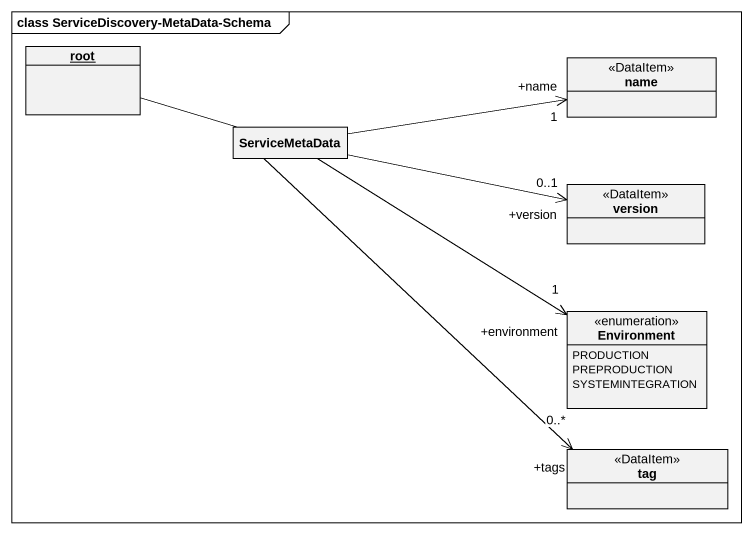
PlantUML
@startuml
mainframe class ServiceDiscovery-MetaData-Schema
hide circle
hide empty members
object root
class name <<DataItem>>
class ServiceMetaData
class version <<DataItem>>
enum Environment {
  PRODUCTION
  PREPRODUCTION
  SYSTEMINTEGRATION
}
class tag <<DataItem>>
root -right- ServiceMetaData
ServiceMetaData -right-> "+name\n1" name
ServiceMetaData -right-> "+version\n0..1" version
ServiceMetaData --> "+environment\n1" Environment
ServiceMetaData --> "+tags\n0..*" tag
@enduml
